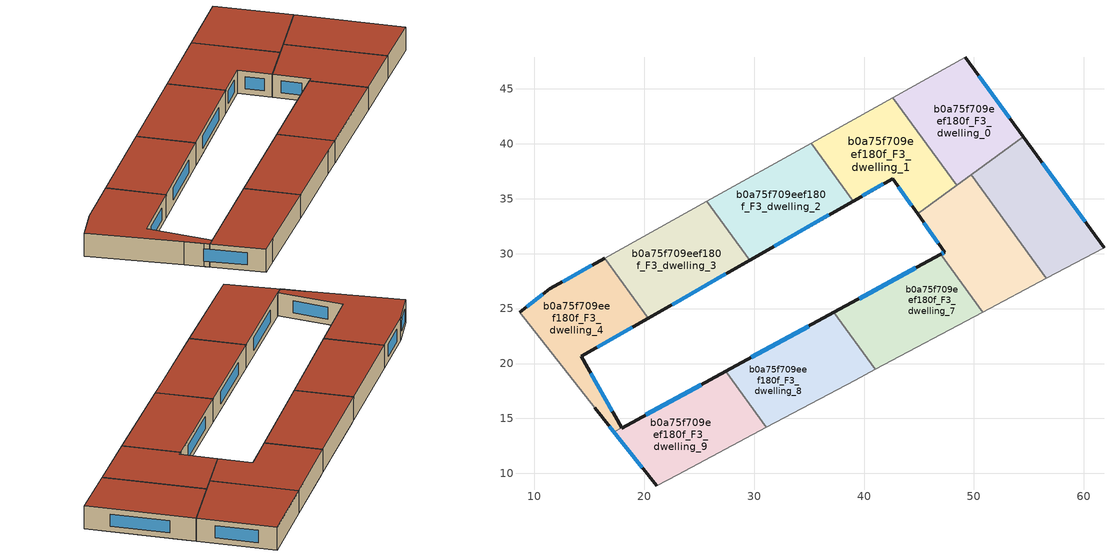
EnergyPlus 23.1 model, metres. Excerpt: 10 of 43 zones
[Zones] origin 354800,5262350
b0a75f709eef180f_F3_dwelling_0
 floor to b0a75f709eef180f_F2_dwelling_0 (EU_floor_Construction): 49.21,47.88 54.5,40.62 48.43,36.21 48.03,36.75 43.58,44.74 z9
 floor to b0a75f709eef180f_F2_dwelling_1 (EU_floor_Construction): 43.58,44.74 48.03,36.75 42.61,44.2 z9
 wall outside (EU_wall_Construction): 54.5,40.62 49.21,47.88 z9:12
 wall to b0a75f709eef180f_F3_dwelling_1 (EU_wall_Construction): 42.61,44.2 48.43,36.21 z9:12
 wall adiabatic (EU_wall_Construction): 49.21,47.88 42.61,44.2 z9:12
 wall to b0a75f709eef180f_F3_dwelling_5 (EU_wall_Construction): 49.75,37.17 54.5,40.62 z9:12
 wall to b0a75f709eef180f_F3_dwelling_6 (EU_wall_Construction): 48.43,36.21 49.75,37.17 z9:12
 window (EU_Window_Construction): 53.25,42.33 50.45,46.18 z9.7:11.3
 roof outside (EU_roof_Construction): 54.5,40.62 49.21,47.88 42.61,44.2 48.43,36.21 z12
b0a75f709eef180f_F3_dwelling_1
 floor to b0a75f709eef180f_F2_dwelling_1 (EU_floor_Construction): 42.61,44.2 48.03,36.75 48.36,36.16 47,35.16 44.69,33.88 42.59,36.83 39.32,34.96 36.17,40.61 z9
 floor to b0a75f709eef180f_F2_dwelling_6 (EU_floor_Construction): 46.99,35.16 44.88,33.62 44.69,33.88 z9
 floor to b0a75f709eef180f_F2_dwelling_2 (EU_floor_Construction): 36.17,40.61 39.32,34.96 39.02,34.79 35.18,40.06 z9
 floor to b0a75f709eef180f_F2_dwelling_0 (EU_floor_Construction): 48.03,36.75 48.43,36.21 48.36,36.16 z9
 wall outside (EU_wall_Construction): 39.02,34.79 42.59,36.83 44.88,33.62 z9:12
 wall to b0a75f709eef180f_F3_dwelling_2 (EU_wall_Construction): 35.18,40.06 39.02,34.79 z9:12
 wall adiabatic (EU_wall_Construction): 42.61,44.2 35.18,40.06 z9:12
 wall to b0a75f709eef180f_F3_dwelling_6 (EU_wall_Construction): 44.88,33.62 48.43,36.21 z9:12
 window (EU_Window_Construction): 43.13,36.08 44.34,34.37 / 39.86,35.27 41.75,36.35 z9.7:11.3
 roof outside (EU_roof_Construction): 48.43,36.21 42.61,44.2 35.18,40.06 39.02,34.79 42.59,36.83 44.88,33.62 z12
b0a75f709eef180f_F3_dwelling_2
 floor to b0a75f709eef180f_F2_dwelling_3 (EU_floor_Construction): 26.69,35.32 29.89,29.58 29.61,29.41 25.71,34.77 z9
 floor adiabatic (EU_floor_Construction): 35.18,40.06 39.02,34.79 29.89,29.58 26.69,35.32 z9
 wall outside (EU_wall_Construction): 29.61,29.41 39.02,34.79 z9:12
 wall to b0a75f709eef180f_F3_dwelling_3 (EU_wall_Construction): 25.71,34.77 29.61,29.41 z9:12
 wall adiabatic (EU_wall_Construction): 35.18,40.06 25.71,34.77 z9:12
 window (EU_Window_Construction): 31.82,30.67 36.81,33.53 z9.7:11.3
 roof outside (EU_roof_Construction): 39.02,34.79 35.18,40.06 25.71,34.77 29.61,29.41 z12
b0a75f709eef180f_F3_dwelling_3
 floor adiabatic (EU_floor_Construction): 25.71,34.77 29.61,29.41 20.36,24.12 16.39,29.57 z9
 wall outside (EU_wall_Construction): 20.36,24.12 29.61,29.41 z9:12
 wall to b0a75f709eef180f_F3_dwelling_4 (EU_wall_Construction): 16.39,29.57 20.36,24.12 z9:12
 wall adiabatic (EU_wall_Construction): 25.71,34.77 16.39,29.57 z9:12
 window (EU_Window_Construction): 22.53,25.37 27.43,28.17 z9.7:11.3
 roof outside (EU_roof_Construction): 29.61,29.41 25.71,34.77 16.39,29.57 20.36,24.12 z12
b0a75f709eef180f_F3_dwelling_4
 floor to b0a75f709eef180f_F2_dwelling_4 (EU_floor_Construction): 16.39,29.57 20.36,24.12 14.27,20.65 16.52,16.64 15.51,15.97 8.64,24.64 11.42,26.8 z9
 floor to b0a75f709eef180f_F2_dwelling_10 (EU_floor_Construction): 16.52,16.64 17.93,14.13 17.26,13.77 15.51,15.97 z9
 wall outside (EU_wall_Construction): 17.93,14.13 14.27,20.65 20.36,24.12 / 16.39,29.57 11.42,26.8 8.64,24.64 z9:12
 wall adiabatic (EU_wall_Construction): 8.64,24.64 15.51,15.97 17.26,13.77 z9:12
 wall to b0a75f709eef180f_F3_dwelling_9 (EU_wall_Construction): 17.26,13.77 17.93,14.13 z9:12
 window (EU_Window_Construction): 17.07,15.66 15.13,19.12 / 10.77,26.29 9.3,25.15 / 15.22,28.92 12.59,27.45 / 15.7,21.46 18.93,23.31 z9.7:11.3
 roof outside (EU_roof_Construction): 17.93,14.13 14.27,20.65 20.36,24.12 16.39,29.57 11.42,26.8 8.64,24.64 15.51,15.97 17.26,13.77 z12
b0a75f709eef180f_F3_dwelling_5
 floor to b0a75f709eef180f_F2_dwelling_5 (EU_floor_Construction): 55.16,39.72 61.84,30.55 56.6,27.76 56.5,27.9 51.16,37.48 z9
 floor to b0a75f709eef180f_F2_dwelling_0 (EU_floor_Construction): 54.5,40.62 55.16,39.72 49.99,36.84 49.75,37.17 z9
 floor to b0a75f709eef180f_F2_dwelling_6 (EU_floor_Construction): 51.16,37.48 56.5,27.9 50,36.84 z9
 wall outside (EU_wall_Construction): 61.84,30.55 54.5,40.62 z9:12
 wall to b0a75f709eef180f_F3_dwelling_6 (EU_wall_Construction): 49.75,37.17 56.6,27.76 z9:12
 wall adiabatic (EU_wall_Construction): 56.6,27.76 61.84,30.55 z9:12
 window (EU_Window_Construction): 60.12,32.92 56.22,38.26 z9.7:11.3
 roof outside (EU_roof_Construction): 61.84,30.55 54.5,40.62 49.75,37.17 56.6,27.76 z12
b0a75f709eef180f_F3_dwelling_6
 floor to b0a75f709eef180f_F2_dwelling_6 (EU_floor_Construction): 50,36.84 56.5,27.9 56.58,27.75 51.89,25.25 48.74,30.9 47.34,30.14 44.88,33.62 46.99,35.16 z9
 floor to b0a75f709eef180f_F2_dwelling_7 (EU_floor_Construction): 48.74,30.9 51.89,25.25 50.81,24.68 46.98,29.94 z9
 floor to b0a75f709eef180f_F2_dwelling_0 (EU_floor_Construction): 49.75,37.17 49.99,36.84 48.46,35.98 48.36,36.16 48.43,36.21 z9
 floor to b0a75f709eef180f_F2_dwelling_1 (EU_floor_Construction): 48.36,36.16 48.46,35.98 47,35.16 z9
 wall outside (EU_wall_Construction): 44.88,33.62 47.34,30.14 46.97,29.94 z9:12
 wall adiabatic (EU_wall_Construction): 50.81,24.68 56.6,27.76 z9:12
 wall to b0a75f709eef180f_F3_dwelling_7 (EU_wall_Construction): 46.97,29.94 50.81,24.68 z9:12
 window (EU_Window_Construction): 47.26,30.1 47.06,29.99 / 45.45,32.8 46.76,30.96 z9.7:11.3
 roof outside (EU_roof_Construction): 56.6,27.76 49.75,37.17 44.88,33.62 47.34,30.14 46.97,29.94 50.81,24.68 z12
b0a75f709eef180f_F3_dwelling_7
 floor to b0a75f709eef180f_F2_dwelling_7 (EU_floor_Construction): 46.98,29.94 50.81,24.68 44.94,21.55 41.82,27.14 z9
 floor to b0a75f709eef180f_F2_dwelling_8 (EU_floor_Construction): 41.82,27.14 44.94,21.55 41.19,19.56 41.09,19.51 41.04,19.48 37.27,24.66 z9
 wall outside (EU_wall_Construction): 46.97,29.94 37.27,24.66 z9:12
 wall to b0a75f709eef180f_F3_dwelling_8 (EU_wall_Construction): 37.27,24.66 41.04,19.48 z9:12
 wall adiabatic (EU_wall_Construction): 41.04,19.48 50.81,24.68 z9:12
 window (EU_Window_Construction): 44.69,28.7 39.55,25.9 z9.7:11.3
 roof outside (EU_roof_Construction): 50.81,24.68 46.97,29.94 37.27,24.66 41.04,19.48 z12
b0a75f709eef180f_F3_dwelling_8
 floor to b0a75f709eef180f_F2_dwelling_8 (EU_floor_Construction): 37.27,24.66 41.04,19.48 39.2,18.49 36.74,17.18 33.67,22.7 z9
 floor to b0a75f709eef180f_F2_dwelling_9 (EU_floor_Construction): 33.67,22.7 36.74,17.18 31.12,14.19 27.41,19.29 z9
 wall outside (EU_wall_Construction): 37.27,24.66 27.41,19.29 z9:12
 wall adiabatic (EU_wall_Construction): 31.12,14.19 39.2,18.49 41.04,19.48 z9:12
 wall to b0a75f709eef180f_F3_dwelling_9 (EU_wall_Construction): 27.41,19.29 31.12,14.19 z9:12
 window (EU_Window_Construction): 34.95,23.4 29.72,20.55 z9.7:11.3
 roof outside (EU_roof_Construction): 39.2,18.49 41.04,19.48 37.27,24.66 27.41,19.29 31.12,14.19 z12
b0a75f709eef180f_F3_dwelling_9
 floor to b0a75f709eef180f_F2_dwelling_10 (EU_floor_Construction): 25.41,18.2 28.44,12.76 23.05,9.89 21.12,8.87 15.51,15.97 17.26,13.77 17.93,14.13 z9
 floor to b0a75f709eef180f_F2_dwelling_9 (EU_floor_Construction): 27.41,19.29 31.12,14.19 28.44,12.76 25.41,18.2 z9
 wall outside (EU_wall_Construction): 15.51,15.97 21.12,8.87 / 27.41,19.29 17.93,14.13 z9:12
 wall adiabatic (EU_wall_Construction): 21.12,8.87 23.05,9.89 31.12,14.19 / 17.26,13.77 15.51,15.97 z9:12
 window (EU_Window_Construction): 16.83,14.3 19.81,10.53 / 25.18,18.08 20.16,15.34 z9.7:11.3
 roof outside (EU_roof_Construction): 31.12,14.19 27.41,19.29 17.93,14.13 17.26,13.77 15.51,15.97 21.12,8.87 23.05,9.89 z12
[Building]
EU S2 Campaign: North Axis=0; Terrain=City; Solar Distribution=FullExterior
[Site:Location]
Budapest.Ferenc.Liszt.Intl.AP: Latitude=47.437; Longitude=19.256; Time Zone=1; Elevation=185
[SizingPeriod:WeatherFileDays]
AnnualSizingPeriod: Begin Month=1; Begin Day of Month=1; End Month=12; End Day of Month=31; Day of Week for Start Day=Monday; Use Weather File Daylight Saving Period=No; Use Weather File Rain and Snow Indicators=No
[MATERIAL]
EU_InternalMass_Material: Roughness=MediumRough; Thickness=0.1; Conductivity=1; Density=1800; Specific Heat=900; Thermal Absorptance=0.9; Solar Absorptance=0.7; Visible Absorptance=0.7
[MATERIAL:NOMASS] Roughness=MediumRough; Thermal Absorptance=0.9; Solar Absorptance=0.7; Visible Absorptance=0.7
Name | Thermal Resistance
EU_wall_NoMass | 0.832559
EU_roof_NoMass | 1.39638
EU_floor_NoMass | 0.872794
[WINDOWMATERIAL:SIMPLEGLAZINGSYSTEM]
EU_Window_SimpleGlazing: UFactor=2.79869; Solar Heat Gain Coefficient=0.75; Visible Transmittance=0.75
[CONSTRUCTION]
EU_wall_Construction: EU_wall_NoMass
EU_roof_Construction: EU_roof_NoMass
EU_floor_Construction: EU_floor_NoMass
EU_Window_Construction: EU_Window_SimpleGlazing
EU_InternalMass_Construction: EU_InternalMass_Material
[ZONE] Type=1; Multiplier=1; Ceiling Height=autocalculate; Floor Area=autocalculate; Part of Total Floor Area=Yes
Name | Volume
b0a75f709eef180f_F3_dwelling_0 | 212.364
b0a75f709eef180f_F3_dwelling_1 | 212.373
b0a75f709eef180f_F3_dwelling_2 | 212.384
b0a75f709eef180f_F3_dwelling_3 | 212.374
b0a75f709eef180f_F3_dwelling_4 | 211.896
b0a75f709eef180f_F3_dwelling_5 | 212.375
b0a75f709eef180f_F3_dwelling_6 | 212.391
b0a75f709eef180f_F3_dwelling_7 | 212.379
b0a75f709eef180f_F3_dwelling_8 | 212.397
b0a75f709eef180f_F3_dwelling_9 | 212.825
[INTERNALMASS] Construction=EU_InternalMass_Construction
Name | Zone or ZoneList | Surface Area
b0a75f709eef180f_F3_dwelling_0_EU_InternalMass | b0a75f709eef180f_F3_dwelling_0 | 70.7882
b0a75f709eef180f_F3_dwelling_1_EU_InternalMass | b0a75f709eef180f_F3_dwelling_1 | 70.7908
b0a75f709eef180f_F3_dwelling_2_EU_InternalMass | b0a75f709eef180f_F3_dwelling_2 | 70.7948
b0a75f709eef180f_F3_dwelling_3_EU_InternalMass | b0a75f709eef180f_F3_dwelling_3 | 70.7913
b0a75f709eef180f_F3_dwelling_4_EU_InternalMass | b0a75f709eef180f_F3_dwelling_4 | 70.6248
b0a75f709eef180f_F3_dwelling_5_EU_InternalMass | b0a75f709eef180f_F3_dwelling_5 | 70.7918
b0a75f709eef180f_F3_dwelling_6_EU_InternalMass | b0a75f709eef180f_F3_dwelling_6 | 70.7969
b0a75f709eef180f_F3_dwelling_7_EU_InternalMass | b0a75f709eef180f_F3_dwelling_7 | 70.7919
b0a75f709eef180f_F3_dwelling_8_EU_InternalMass | b0a75f709eef180f_F3_dwelling_8 | 70.7989
b0a75f709eef180f_F3_dwelling_9_EU_InternalMass | b0a75f709eef180f_F3_dwelling_9 | 70.9692
[OTHEREQUIPMENT] Fuel Type=Electricity; Design Level Calculation Method=Watts/Area; Power per Zone Floor Area=1; Fraction Latent=0; Fraction Radiant=0; Fraction Lost=0; Carbon Dioxide Generation Rate=0; EndUse Subcategory=EU_Step8_InternalGains
Name | Zone or ZoneList or Space or SpaceList | Schedule
EU_Step8_InternalGain_b0a75f709eef180f_F3_dwelling_0_f000 | b0a75f709eef180f_F3_dwelling_0 | EU_Step8_GainSchedule_b0a75f709eef180f_F3_dwelling_0_f000
EU_Step8_InternalGain_b0a75f709eef180f_F3_dwelling_1_f000 | b0a75f709eef180f_F3_dwelling_1 | EU_Step8_GainSchedule_b0a75f709eef180f_F3_dwelling_1_f000
EU_Step8_InternalGain_b0a75f709eef180f_F3_dwelling_2_f000 | b0a75f709eef180f_F3_dwelling_2 | EU_Step8_GainSchedule_b0a75f709eef180f_F3_dwelling_2_f000
EU_Step8_InternalGain_b0a75f709eef180f_F3_dwelling_3_f000 | b0a75f709eef180f_F3_dwelling_3 | EU_Step8_GainSchedule_b0a75f709eef180f_F3_dwelling_3_f000
EU_Step8_InternalGain_b0a75f709eef180f_F3_dwelling_4_f000 | b0a75f709eef180f_F3_dwelling_4 | EU_Step8_GainSchedule_b0a75f709eef180f_F3_dwelling_4_f000
EU_Step8_InternalGain_b0a75f709eef180f_F3_dwelling_5_f000 | b0a75f709eef180f_F3_dwelling_5 | EU_Step8_GainSchedule_b0a75f709eef180f_F3_dwelling_5_f000
EU_Step8_InternalGain_b0a75f709eef180f_F3_dwelling_6_f000 | b0a75f709eef180f_F3_dwelling_6 | EU_Step8_GainSchedule_b0a75f709eef180f_F3_dwelling_6_f000
EU_Step8_InternalGain_b0a75f709eef180f_F3_dwelling_7_f000 | b0a75f709eef180f_F3_dwelling_7 | EU_Step8_GainSchedule_b0a75f709eef180f_F3_dwelling_7_f000
EU_Step8_InternalGain_b0a75f709eef180f_F3_dwelling_8_f000 | b0a75f709eef180f_F3_dwelling_8 | EU_Step8_GainSchedule_b0a75f709eef180f_F3_dwelling_8_f000
EU_Step8_InternalGain_b0a75f709eef180f_F3_dwelling_9_f000 | b0a75f709eef180f_F3_dwelling_9 | EU_Step8_GainSchedule_b0a75f709eef180f_F3_dwelling_9_f000
[ZONEVENTILATION:DESIGNFLOWRATE] Schedule=EU_AlwaysOn; Design Flow Rate Calculation Method=AirChanges/Hour; Air Changes per Hour=0.475469; Ventilation Type=Natural; Fan Pressure Rise=0; Fan Total Efficiency=1; Constant Term Coefficient=1; Temperature Term Coefficient=0; Velocity Term Coefficient=0; Velocity Squared Term Coefficient=0; Minimum Indoor Temperature=-100; Maximum Indoor Temperature=100; Delta Temperature=-100; Minimum Outdoor Temperature=-100; Maximum Outdoor Temperature=100; Maximum Wind Speed=40
Name | Zone or ZoneList or Space or SpaceList
EU_ConstantAir_b0a75f709eef180f_F3_dwelling_0 | b0a75f709eef180f_F3_dwelling_0
EU_ConstantAir_b0a75f709eef180f_F3_dwelling_1 | b0a75f709eef180f_F3_dwelling_1
EU_ConstantAir_b0a75f709eef180f_F3_dwelling_2 | b0a75f709eef180f_F3_dwelling_2
EU_ConstantAir_b0a75f709eef180f_F3_dwelling_3 | b0a75f709eef180f_F3_dwelling_3
EU_ConstantAir_b0a75f709eef180f_F3_dwelling_4 | b0a75f709eef180f_F3_dwelling_4
EU_ConstantAir_b0a75f709eef180f_F3_dwelling_5 | b0a75f709eef180f_F3_dwelling_5
EU_ConstantAir_b0a75f709eef180f_F3_dwelling_6 | b0a75f709eef180f_F3_dwelling_6
EU_ConstantAir_b0a75f709eef180f_F3_dwelling_7 | b0a75f709eef180f_F3_dwelling_7
EU_ConstantAir_b0a75f709eef180f_F3_dwelling_8 | b0a75f709eef180f_F3_dwelling_8
EU_ConstantAir_b0a75f709eef180f_F3_dwelling_9 | b0a75f709eef180f_F3_dwelling_9
[HVACTEMPLATE:THERMOSTAT] Constant Heating Setpoint=20; Constant Cooling Setpoint=50
EU_HeatOnly_b0a75f709eef180f_F0_dwelling_0; EU_HeatOnly_b0a75f709eef180f_F0_dwelling_1; EU_HeatOnly_b0a75f709eef180f_F0_dwelling_2; EU_HeatOnly_b0a75f709eef180f_F0_dwelling_3; EU_HeatOnly_b0a75f709eef180f_F0_dwelling_4; EU_HeatOnly_b0a75f709eef180f_F0_dwelling_5; EU_HeatOnly_b0a75f709eef180f_F0_dwelling_6; EU_HeatOnly_b0a75f709eef180f_F0_dwelling_7; EU_HeatOnly_b0a75f709eef180f_F0_dwelling_8; EU_HeatOnly_b0a75f709eef180f_F0_dwelling_9; EU_HeatOnly_b0a75f709eef180f_F0_dwelling_10; EU_HeatOnly_b0a75f709eef180f_F1_dwelling_0; EU_HeatOnly_b0a75f709eef180f_F1_dwelling_1; EU_HeatOnly_b0a75f709eef180f_F1_dwelling_2; EU_HeatOnly_b0a75f709eef180f_F1_dwelling_3; EU_HeatOnly_b0a75f709eef180f_F1_dwelling_4; EU_HeatOnly_b0a75f709eef180f_F1_dwelling_5; EU_HeatOnly_b0a75f709eef180f_F1_dwelling_6; EU_HeatOnly_b0a75f709eef180f_F1_dwelling_7; EU_HeatOnly_b0a75f709eef180f_F1_dwelling_8; EU_HeatOnly_b0a75f709eef180f_F1_dwelling_9; EU_HeatOnly_b0a75f709eef180f_F1_dwelling_10; EU_HeatOnly_b0a75f709eef180f_F2_dwelling_0; EU_HeatOnly_b0a75f709eef180f_F2_dwelling_1; EU_HeatOnly_b0a75f709eef180f_F2_dwelling_2; EU_HeatOnly_b0a75f709eef180f_F2_dwelling_3; EU_HeatOnly_b0a75f709eef180f_F2_dwelling_4; EU_HeatOnly_b0a75f709eef180f_F2_dwelling_5; EU_HeatOnly_b0a75f709eef180f_F2_dwelling_6; EU_HeatOnly_b0a75f709eef180f_F2_dwelling_7; EU_HeatOnly_b0a75f709eef180f_F2_dwelling_8; EU_HeatOnly_b0a75f709eef180f_F2_dwelling_9; EU_HeatOnly_b0a75f709eef180f_F2_dwelling_10; EU_HeatOnly_b0a75f709eef180f_F3_dwelling_0; EU_HeatOnly_b0a75f709eef180f_F3_dwelling_1; EU_HeatOnly_b0a75f709eef180f_F3_dwelling_2; EU_HeatOnly_b0a75f709eef180f_F3_dwelling_3; EU_HeatOnly_b0a75f709eef180f_F3_dwelling_4; EU_HeatOnly_b0a75f709eef180f_F3_dwelling_5; EU_HeatOnly_b0a75f709eef180f_F3_dwelling_6; EU_HeatOnly_b0a75f709eef180f_F3_dwelling_7; EU_HeatOnly_b0a75f709eef180f_F3_dwelling_8; EU_HeatOnly_b0a75f709eef180f_F3_dwelling_9
[HVACTEMPLATE:ZONE:IDEALLOADSAIRSYSTEM] System Availability Schedule=EU_AlwaysOn; Maximum Heating Supply Air Temperature=50; Minimum Cooling Supply Air Temperature=13; Maximum Heating Supply Air Humidity Ratio=0.0156; Minimum Cooling Supply Air Humidity Ratio=0.0077; Heating Limit=NoLimit; Cooling Limit=NoLimit; Heating Availability Schedule=EU_AlwaysOn; Cooling Availability Schedule=EU_CoolingOff; Dehumidification Control Type=ConstantSensibleHeatRatio; Cooling Sensible Heat Ratio=0.7; Dehumidification Setpoint=60; Humidification Control Type=None; Humidification Setpoint=30; Outdoor Air Method=None; Outdoor Air Flow Rate per Person=0.00944; Outdoor Air Flow Rate per Zone Floor Area=0; Outdoor Air Flow Rate per Zone=0; Demand Controlled Ventilation Type=None; Outdoor Air Economizer Type=NoEconomizer; Heat Recovery Type=None; Sensible Heat Recovery Effectiveness=0.7; Latent Heat Recovery Effectiveness=0.65
Name | Template Thermostat
b0a75f709eef180f_F3_dwelling_0 | EU_HeatOnly_b0a75f709eef180f_F3_dwelling_0
b0a75f709eef180f_F3_dwelling_1 | EU_HeatOnly_b0a75f709eef180f_F3_dwelling_1
b0a75f709eef180f_F3_dwelling_2 | EU_HeatOnly_b0a75f709eef180f_F3_dwelling_2
b0a75f709eef180f_F3_dwelling_3 | EU_HeatOnly_b0a75f709eef180f_F3_dwelling_3
b0a75f709eef180f_F3_dwelling_4 | EU_HeatOnly_b0a75f709eef180f_F3_dwelling_4
b0a75f709eef180f_F3_dwelling_5 | EU_HeatOnly_b0a75f709eef180f_F3_dwelling_5
b0a75f709eef180f_F3_dwelling_6 | EU_HeatOnly_b0a75f709eef180f_F3_dwelling_6
b0a75f709eef180f_F3_dwelling_7 | EU_HeatOnly_b0a75f709eef180f_F3_dwelling_7
b0a75f709eef180f_F3_dwelling_8 | EU_HeatOnly_b0a75f709eef180f_F3_dwelling_8
b0a75f709eef180f_F3_dwelling_9 | EU_HeatOnly_b0a75f709eef180f_F3_dwelling_9
[SIZING:ZONE] Zone Cooling Design Supply Air Temperature Input Method=SupplyAirTemperature; Zone Cooling Design Supply Air Temperature=13; Zone Heating Design Supply Air Temperature Input Method=SupplyAirTemperature; Zone Heating Design Supply Air Temperature=50; Zone Cooling Design Supply Air Humidity Ratio=0.008; Zone Heating Design Supply Air Humidity Ratio=0.008; Cooling Design Air Flow Method=DesignDay; Cooling Design Air Flow Rate=0; Cooling Minimum Air Flow per Zone Floor Area=0.000762; Cooling Minimum Air Flow=0; Cooling Minimum Air Flow Fraction=0.2; Heating Design Air Flow Method=DesignDay; Heating Design Air Flow Rate=0; Heating Maximum Air Flow per Zone Floor Area=0.002032; Heating Maximum Air Flow=0.141576; Heating Maximum Air Flow Fraction=0.3; Account for Dedicated Outdoor Air System=No; Dedicated Outdoor Air System Control Strategy=NeutralSupplyAir; Dedicated Outdoor Air Low Setpoint Temperature for Design=autosize; Dedicated Outdoor Air High Setpoint Temperature for Design=autosize; Zone Load Sizing Method=Sensible Load Only No Latent Load; Zone Latent Cooling Design Supply Air Humidity Ratio Input Method=HumidityRatioDifference; Zone Cooling Design Supply Air Humidity Ratio Difference=0.005; Zone Latent Heating Design Supply Air Humidity Ratio Input Method=HumidityRatioDifference; Zone Humidification Design Supply Air Humidity Ratio Difference=0.005
b0a75f709eef180f_F3_dwelling_0; b0a75f709eef180f_F3_dwelling_1; b0a75f709eef180f_F3_dwelling_2; b0a75f709eef180f_F3_dwelling_3; b0a75f709eef180f_F3_dwelling_4; b0a75f709eef180f_F3_dwelling_5; b0a75f709eef180f_F3_dwelling_6; b0a75f709eef180f_F3_dwelling_7; b0a75f709eef180f_F3_dwelling_8; b0a75f709eef180f_F3_dwelling_9
[SCHEDULE:CONSTANT]
Name | Hourly Value
EU_AlwaysOn | 1
EU_CoolingOff | 0
[SCHEDULE:FILE] Column Number=1; Rows to Skip at Top=0; Number of Hours of Data=8760; Column Separator=Comma; Interpolate to Timestep=No; Minutes per Item=60; Adjust Schedule for Daylight Savings=Yes
Name | File
EU_Step8_GainSchedule_b0a75f709eef180f_F3_dwelling_0_f000 | ../../schedules/b0a75f709eef180f/b0a75f709eef180f_F3_dwelling_0_f000_gain.csv
EU_Step8_GainSchedule_b0a75f709eef180f_F3_dwelling_1_f000 | ../../schedules/b0a75f709eef180f/b0a75f709eef180f_F3_dwelling_1_f000_gain.csv
EU_Step8_GainSchedule_b0a75f709eef180f_F3_dwelling_2_f000 | ../../schedules/b0a75f709eef180f/b0a75f709eef180f_F3_dwelling_2_f000_gain.csv
EU_Step8_GainSchedule_b0a75f709eef180f_F3_dwelling_3_f000 | ../../schedules/b0a75f709eef180f/b0a75f709eef180f_F3_dwelling_3_f000_gain.csv
EU_Step8_GainSchedule_b0a75f709eef180f_F3_dwelling_4_f000 | ../../schedules/b0a75f709eef180f/b0a75f709eef180f_F3_dwelling_4_f000_gain.csv
EU_Step8_GainSchedule_b0a75f709eef180f_F3_dwelling_5_f000 | ../../schedules/b0a75f709eef180f/b0a75f709eef180f_F3_dwelling_5_f000_gain.csv
EU_Step8_GainSchedule_b0a75f709eef180f_F3_dwelling_6_f000 | ../../schedules/b0a75f709eef180f/b0a75f709eef180f_F3_dwelling_6_f000_gain.csv
EU_Step8_GainSchedule_b0a75f709eef180f_F3_dwelling_7_f000 | ../../schedules/b0a75f709eef180f/b0a75f709eef180f_F3_dwelling_7_f000_gain.csv
EU_Step8_GainSchedule_b0a75f709eef180f_F3_dwelling_8_f000 | ../../schedules/b0a75f709eef180f/b0a75f709eef180f_F3_dwelling_8_f000_gain.csv
EU_Step8_GainSchedule_b0a75f709eef180f_F3_dwelling_9_f000 | ../../schedules/b0a75f709eef180f/b0a75f709eef180f_F3_dwelling_9_f000_gain.csv
